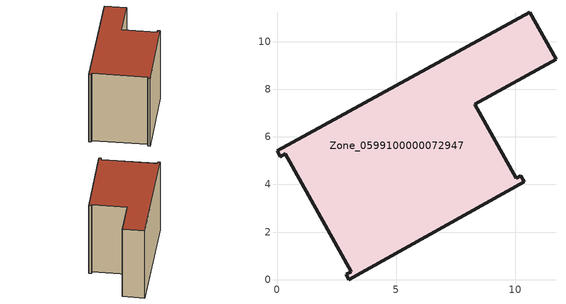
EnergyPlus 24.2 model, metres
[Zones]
Zone_0599100000072947
 floor ground (C_G): 10.62,11.23 11.72,9.27 8.31,7.37 10.05,4.26 10.24,4.37 10.38,4.12 3.02,0 2.9,0.22 3.11,0.34 0.34,5.28 0.13,5.16 0,5.4 z0
 wall outside (C_F): 0.13,5.16 0.34,5.28 3.11,0.34 2.9,0.22 3.02,0 10.38,4.12 10.24,4.37 10.05,4.26 8.31,7.37 11.72,9.27 10.62,11.23 0,5.4 0.13,5.16 z0:8.2
 roof outside (C_R): 10.62,11.23 0,5.4 0.13,5.16 0.34,5.28 3.11,0.34 2.9,0.22 3.02,0 10.38,4.12 10.24,4.37 10.05,4.26 8.31,7.37 11.72,9.27 z8.2
[BUILDING]
Pand.0599100000072947: North Axis=0; Terrain=City; Loads Convergence Tolerance Value=0.04; Temperature Convergence Tolerance Value=0.4; Solar Distribution=FullExterior; Maximum Number of Warmup Days=25; Minimum Number of Warmup Days=1
[Site:Location]
Rotterdam.The.Hague.AP_ZH_NLD Design_Conditions: Latitude=51.96; Longitude=4.45; Time Zone=1; Elevation=-4.5
[SITE:GROUNDTEMPERATURE:BUILDINGSURFACE]
18, 18, 18, 18, 18, 18, 18, 18, 18, 18, 18, 18
[MATERIAL] Thermal Absorptance=0.9; Solar Absorptance=0.7; Visible Absorptance=0.7
Name | Roughness | Thickness | Conductivity | Density | Specific Heat
G.TI.1965-1974 | MediumSmooth | 0.15 | 0.882353 | 540 | 1210
F.TI.1965-1974 | Rough | 0.3 | 0.697674 | 1920 | 840
R.TI.1965-1974 | MediumRough | 0.2 | 0.232558 | 1500 | 1000
[CONSTRUCTION]
C_G: G.TI.1965-1974
C_F: F.TI.1965-1974
C_R: R.TI.1965-1974
[ZONE]
Zone_0599100000072947: Type=1; Multiplier=1; Ceiling Height=Autocalculate; Volume=Autocalculate; Floor Area=autocalculate; Part of Total Floor Area=Yes
[ZONEINFILTRATION:DESIGNFLOWRATE]
Infil_Zone_0599100000072947: Zone or ZoneList or Space or SpaceList=Zone_0599100000072947; Schedule=AlwaysOn; Design Flow Rate Calculation Method=Flow/Area; Flow Rate per Floor Area=0.003; Constant Term Coefficient=1; Temperature Term Coefficient=0; Velocity Term Coefficient=0; Velocity Squared Term Coefficient=0
[HVACTEMPLATE:ZONE:IDEALLOADSAIRSYSTEM]
Zone_0599100000072947: Maximum Heating Supply Air Temperature=50; Minimum Cooling Supply Air Temperature=13; Maximum Heating Supply Air Humidity Ratio=0.0156; Minimum Cooling Supply Air Humidity Ratio=0.0077; Heating Limit=NoLimit; Cooling Limit=NoLimit; Dehumidification Control Type=ConstantSensibleHeatRatio; Cooling Sensible Heat Ratio=0.7; Dehumidification Setpoint=60; Humidification Control Type=None; Humidification Setpoint=30; Outdoor Air Method=None; Outdoor Air Flow Rate per Person=0.00944; Outdoor Air Flow Rate per Zone Floor Area=0; Outdoor Air Flow Rate per Zone=0; Demand Controlled Ventilation Type=None; Outdoor Air Economizer Type=NoEconomizer; Heat Recovery Type=None; Sensible Heat Recovery Effectiveness=0.7; Latent Heat Recovery Effectiveness=0.65
[ZONECONTROL:THERMOSTAT]
ThermostatControl_Zone_0599100000072947: Zone or ZoneList=Zone_0599100000072947; Control Type Schedule=DualSetpointControlType; Control 1=Thermostat_Zone_0599100000072947; Temperature Difference Between Cutout And Setpoint=0
[THERMOSTATSETPOINT:DUALSETPOINT]
Thermostat_Zone_0599100000072947: Heating Setpoint Temperature Schedule=HeatingSetpoint_Zone_0599100000072947; Cooling Setpoint Temperature Schedule=CoolingSetpoint_Zone_0599100000072947
[SCHEDULE:COMPACT]
HeatingSetpoint_Zone_0599100000072947: Through: 12/31, For: AllDays, Until: 24:00, 21
CoolingSetpoint_Zone_0599100000072947: Through: 12/31, For: AllDays, Until: 24:00, 24
DualSetpointControlType: Through: 12/31, For: AllDays, Until: 24:00, 4
AlwaysOn: Through: 12/31, For: AllDays, Until: 24:00, 1
